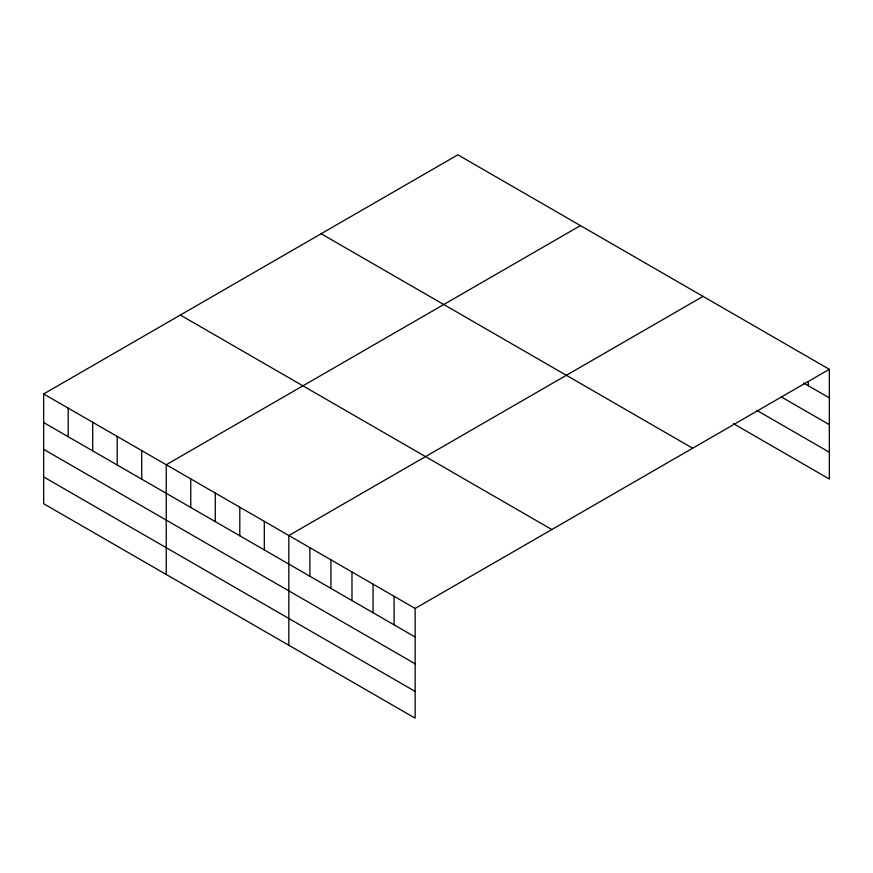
<?xml version="1.0" encoding="UTF-8"?>
<svg xmlns="http://www.w3.org/2000/svg" width="873" height="873" viewBox="0 0 873 873"><rect width="100%" height="100%" fill="white"/><g stroke="black" fill="none" stroke-linecap="round" stroke-linejoin="round"><path stroke-width="1.31" d="M733.451 423.667L829.35 479.037L829.35 369.301L457.856 154.827L43.65 393.963L43.65 503.699L415.144 718.173L415.144 608.448L43.65 393.963M580.447 225.605L166.241 464.742L166.241 574.478M703.038 296.384L288.832 535.52L288.832 645.245M415.144 608.448L829.35 369.301M803.618 383.029L829.35 397.881M781.4 396.975L829.35 424.66M756.836 410.386L829.35 452.247M321.166 233.746L692.66 448.22M180.34 315.055L551.834 529.529M43.65 422.543L415.144 637.017M43.65 449.322L415.144 663.796M43.65 476.92L415.144 691.394M808.3 381.643L808.3 385.724M394.094 596.292L394.094 624.872M373.044 584.135L373.044 612.715M351.983 571.99L351.983 600.559M330.932 559.833L330.932 588.402M309.882 547.677L309.882 576.256M264.312 521.367L264.312 549.946M239.802 507.213L239.802 535.793M215.282 493.059L215.282 521.628M190.761 478.906L190.761 507.475M141.721 450.588L141.721 479.168M117.2 436.435L117.2 465.014M92.691 422.281L92.691 450.85M68.17 408.127L68.17 436.696"/></g></svg>
